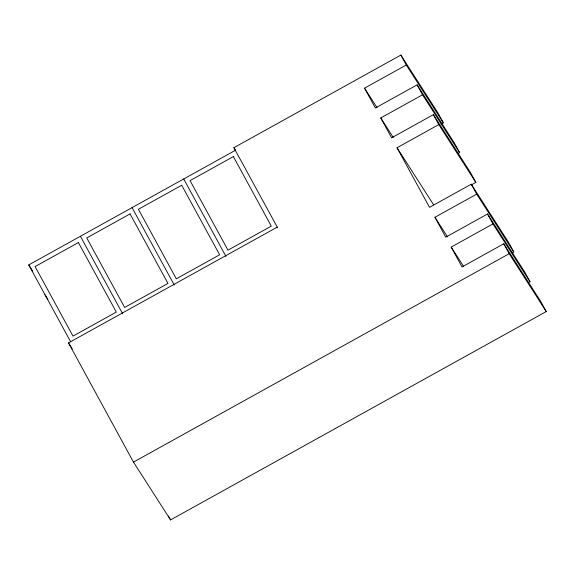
<?xml version="1.0" encoding="UTF-8"?>
<svg xmlns="http://www.w3.org/2000/svg" width="575" height="575" viewBox="0 0 575 575"><rect width="100%" height="100%" fill="white"/><g stroke="black" fill="none" stroke-linecap="round" stroke-linejoin="round"><path stroke-width="0.86" d="M277.624 227.793L233.888 147.689L400.861 55.078L437.942 112.894L443.354 122.827L441.039 124.114M70.567 341.615L28.75 264.924L235.383 150.312M458.059 153.482L459.605 152.627L454.185 142.693L417.112 84.87L375.367 108.028L364.536 88.162L406.281 65.004L443.354 122.827M471.213 184.999L475.848 182.426L470.436 172.493L433.356 114.669L391.611 137.82L380.779 117.961L422.524 94.803L459.605 152.627M512.21 252.806L513.755 251.951L508.343 242.018L471.263 184.201L429.518 207.352L397.03 147.753L438.775 124.603L475.848 182.426M528.461 282.605L530.006 281.75L492.926 223.927L451.181 247.085L462.012 266.951L503.757 243.793L540.838 301.616L546.25 311.549L170.552 519.922L133.479 462.106L68.49 342.916L277.215 227.147M530.006 281.75L524.587 271.817L487.514 213.993L445.769 237.152L434.937 217.285L476.682 194.134L513.755 251.951M133.479 462.106L509.177 253.726L546.25 311.549M364.536 88.162L377.056 107.683M380.779 117.961L393.3 137.482M397.03 147.753L433.622 204.822M434.937 217.285L447.458 236.807M451.181 247.085L463.702 266.606M233.888 147.689L235.333 149.938M28.75 264.924L32.617 270.954M44.994 294.723L47.898 299.244M68.49 342.916L72.342 348.924M400.861 55.078L406.281 65.004M417.112 84.87L422.524 94.803M433.356 114.669L438.775 124.603M471.263 184.201L476.682 194.134M487.514 213.993L492.926 223.927M503.757 243.793L509.177 253.726M183.727 178.969L225.968 256.443M132.063 207.618L174.304 285.092M80.407 236.275L122.647 313.749M168.417 516.005L170.552 519.922M78.401 242.557L35.089 266.584L72.996 336.109L116.308 312.088L78.401 242.557M130.058 213.907L86.746 237.928L124.66 307.46L167.965 283.439L130.058 213.907M181.714 185.258L138.41 209.278L176.317 278.803L219.628 254.783L181.714 185.258M233.378 156.601L190.066 180.629L227.973 250.154L271.285 226.133L233.378 156.601"/></g></svg>
